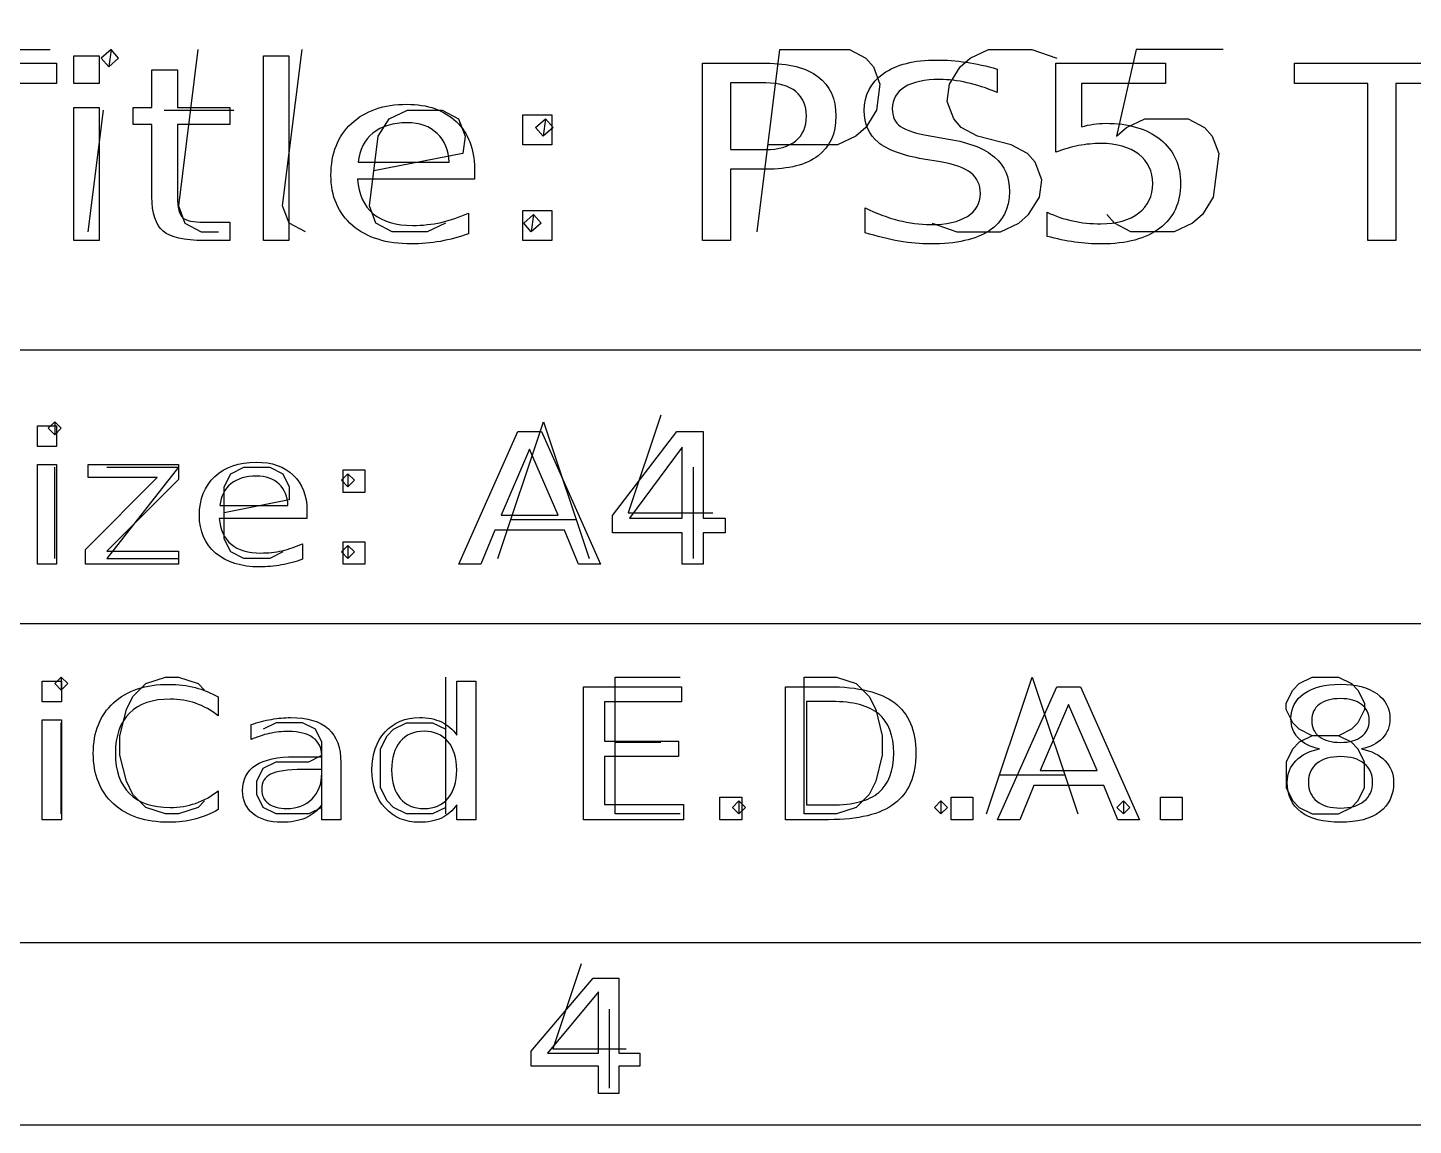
# Model space of a CAD drawing. Header units: millimetres. Extents: x 10 to 287, y 10 to 200.
# Drawn here: x 179.59 to 194.78, y 10 to 22.03 of the extents above; entities that cross this region are included whole.
import ezdxf

# ---------------------------------------------------------------- set-up
doc = ezdxf.new("R2010")
doc.units = ezdxf.units.MM
doc.layers.get('0').update_dxf_attribs({"linetype": 'CONTINUOUS'})

msp = doc.modelspace()

# ---------------------------------------------------------------- linework, layer by layer
at = {"color": 7}
for points in [[(10, 200.0072), (287.0022, 200.0072), (287.0022, 10), (10, 10)], [(12, 198.0072), (285.0022, 198.0072), (285.0022, 12), (12, 12)], [(177.0022, 44), (285.0022, 44), (285.0022, 12), (177.0022, 12)], [(180.09475, 21.72606), (180.37356, 21.72606), (180.37356, 21.42267), (180.09475, 21.42267)], [(182.17367, 21.72606), (182.45248, 21.72606), (182.45248, 19.69999), (182.17367, 19.69999)], [(177.99311, 21.64403), (179.90686, 21.64403), (179.90686, 21.42267), (179.10378, 21.42267), (179.10378, 19.69999), (178.79619, 19.69999), (178.79619, 21.42267), (177.99311, 21.42267)], [(193.47742, 21.64402), (195.39117, 21.64402), (195.39117, 21.42266), (194.58809, 21.42266), (194.58809, 19.69998), (194.2805, 19.69998), (194.2805, 21.42266), (193.47742, 21.42266)], [(180.09475, 21.15835), (180.37356, 21.15835), (180.37356, 19.69999), (180.09475, 19.69999)], [(185.01628, 21.07891), (185.33599, 21.07891), (185.33599, 20.74817), (185.01628, 20.74817)], [(185.01628, 20.03072), (185.33599, 20.03072), (185.33599, 19.69998), (185.01628, 19.69998)], [(179.69706, 17.66954), (179.90593, 17.66954), (179.90593, 17.442), (179.69706, 17.442)], [(184.96213, 17.60797), (185.2221, 17.60797), (185.86803, 16.14997), (185.62963, 16.14997), (185.47525, 16.52399), (184.71125, 16.52399), (184.55687, 16.14997), (184.31507, 16.14997)], [(186.70577, 17.60797), (186.99411, 17.60797), (186.99411, 16.65778), (187.23591, 16.65778), (187.23591, 16.49372), (186.99411, 16.49372), (186.99411, 16.14997), (186.76593, 16.14997), (186.76593, 16.49372), (186.00081, 16.49372), (186.00081, 16.68415)], [(185.09155, 17.41364), (184.7805, 16.68805), (185.40373, 16.68805)], [(186.76597, 17.4361), (186.18702, 16.65778), (186.76597, 16.65778)], [(179.69706, 17.24376), (179.90593, 17.24376), (179.90593, 16.15001), (179.69706, 16.15001)], [(180.25217, 17.24376), (181.24434, 17.24376), (181.24434, 17.07969), (180.45878, 16.29356), (181.24434, 16.29356), (181.24434, 16.15001), (180.22379, 16.15001), (180.22379, 16.31407), (181.00935, 17.1002), (180.25217, 17.1002)], [(183.04704, 17.18415), (183.28657, 17.18415), (183.28657, 16.9361), (183.04704, 16.9361)], [(182.65086, 16.74179)], [(183.04704, 16.39801), (183.28657, 16.39801), (183.28657, 16.14997), (183.04704, 16.14997)], [(188.1009, 13.4139), (188.1009, 14.9139), (188.458, 14.9139), (188.6723, 14.8424), (188.8152, 14.6996), (188.8866, 14.5567), (188.958, 14.271), (188.958, 14.0567), (188.8866, 13.771), (188.8152, 13.6282), (188.6723, 13.4853), (188.458, 13.4139)], [(179.7504, 14.86954), (179.95982, 14.86954), (179.95982, 14.642), (179.7504, 14.642)], [(185.68357, 14.80799), (186.75799, 14.80799), (186.75799, 14.64198), (185.91348, 14.64198), (185.91348, 14.21034), (186.7227, 14.21034), (186.7227, 14.04432), (185.91348, 14.04432), (185.91348, 13.516), (186.77847, 13.516), (186.77847, 13.34998), (185.68357, 13.34998)], [(190.87126, 14.80799), (191.1319, 14.80799), (191.7795, 13.34998), (191.54049, 13.34998), (191.3857, 13.72401), (190.61973, 13.72401), (190.46494, 13.34998), (190.22251, 13.34998)], [(181.67956, 14.69563)], [(191.00101, 14.61366), (190.68915, 13.88807), (191.314, 13.88807)], [(179.7504, 14.44375), (179.95982, 14.44375), (179.95982, 13.35), (179.7504, 13.35)], [(193.66658, 14.43789)], [(184.29275, 14.27765)], [(193.75074, 14.12637)], [(193.98068, 14.04237)], [(183.57913, 13.89588)], [(187.17682, 13.59803), (187.41697, 13.59803), (187.41697, 13.34998), (187.17682, 13.34998)], [(189.71262, 13.59803), (189.95277, 13.59803), (189.95277, 13.34998), (189.71262, 13.34998)], [(192.00713, 13.59803), (192.24728, 13.59803), (192.24728, 13.34998), (192.00713, 13.34998)], [(185.79021, 11.61359), (186.0686, 11.61359), (186.0686, 10.7901), (186.30205, 10.7901), (186.30205, 10.64791), (186.0686, 10.64791), (186.0686, 10.35), (185.8483, 10.35), (185.8483, 10.64791), (185.10959, 10.64791), (185.10959, 10.81295)], [(185.84831, 11.46463), (185.28935, 10.7901), (185.84831, 10.7901)]]:
    msp.add_lwpolyline(points, close=True, dxfattribs=at)
for points in [[(178.6939, 21.7956), (179.8368, 21.7956)], [(180.5035, 21.7956), (180.3963, 21.7003), (180.4796, 21.6051), (180.5868, 21.7003), (180.5035, 21.7956), (180.4796, 21.6051)], [(181.4558, 21.7956), (181.2415, 20.0813), (181.313, 19.8908), (181.4915, 19.7956), (181.682, 19.7956)], [(182.6344, 19.7956), (182.4558, 19.8908), (182.3844, 20.0813), (182.5987, 21.7956)], [(187.5868, 19.7956), (187.8368, 21.7956), (188.5987, 21.7956), (188.7773, 21.7003), (188.8606, 21.6051), (188.932, 21.4146), (188.8963, 21.1289), (188.7773, 20.9384), (188.6701, 20.8432), (188.4677, 20.7479), (187.7058, 20.7479)], [(189.5035, 19.8908), (189.7773, 19.7956), (190.2535, 19.7956), (190.4558, 19.8908), (190.563, 19.986), (190.682, 20.1765), (190.7058, 20.367), (190.6344, 20.5575), (190.5511, 20.6527), (190.3725, 20.7479), (190.0035, 20.8432), (189.8249, 20.9384), (189.7415, 21.0337), (189.6701, 21.2241), (189.6939, 21.4146), (189.813, 21.6051), (189.9201, 21.7003), (190.1225, 21.7956), (190.5987, 21.7956), (190.8725, 21.7003)], [(192.6939, 21.7956), (191.7415, 21.7956), (191.5273, 20.8432), (191.6344, 20.9384), (191.8368, 21.0337), (192.313, 21.0337), (192.4915, 20.9384), (192.5749, 20.8432), (192.6463, 20.6527), (192.5868, 20.1765), (192.4677, 19.986), (192.3606, 19.8908), (192.1582, 19.7956), (191.682, 19.7956), (191.5035, 19.8908), (191.4201, 19.986)], [(180.95241, 20.18045), (180.95241, 20.97213), (180.74786, 20.97213), (180.74786, 21.15833), (180.95241, 21.15833), (180.95241, 21.57239), (181.2327, 21.57241)], [(181.2327, 21.57241), (181.2327, 21.15835), (181.80698, 21.15835), (181.80698, 20.97215), (181.2327, 20.97215), (181.2327, 20.18047)], [(186.98913, 21.64402), (187.68008, 21.64402)], [(187.68008, 20.48124), (187.29521, 20.48124), (187.29521, 19.69998), (186.98913, 19.69998), (186.98913, 21.64402)], [(190.2166, 21.58022), (190.2166, 21.3237)], [(190.2166, 21.58008), (190.2166, 21.58022)], [(190.86058, 21.64402), (192.06218, 21.64402), (192.06218, 21.42266), (191.14091, 21.42266), (191.14091, 20.94609)], [(190.86058, 20.66739), (190.86058, 21.64402)], [(187.68008, 21.42796), (187.29521, 21.42787)], [(187.29521, 21.42787), (187.29521, 20.69739), (187.68008, 20.69739)], [(180.2535, 19.7956), (180.4201, 21.1289)], [(181.0868, 21.1289), (181.8487, 21.1289)], [(184.1701, 19.8908), (183.9677, 19.7956), (183.5868, 19.7956), (183.4082, 19.8908), (183.3368, 20.0813), (183.432, 20.8432), (183.5511, 21.0337), (183.7535, 21.1289), (184.1344, 21.1289), (184.313, 21.0337), (184.3844, 20.8432), (184.3606, 20.6527), (183.3844, 20.4622)], [(185.2654, 21.0337), (185.3487, 20.9384), (185.2415, 20.8432), (185.1582, 20.9384), (185.2654, 21.0337), (185.2415, 20.8432)], [(189.49989, 20.84451), (189.68475, 20.81191)], [(183.21465, 20.55807), (184.20865, 20.55937)], [(189.59535, 20.56173), (189.40898, 20.59303)], [(184.48746, 20.48907), (184.48746, 20.37188), (183.20556, 20.37188)], [(184.48746, 20.48919), (184.48746, 20.48907)], [(188.76954, 19.78575), (188.76954, 20.05659)], [(181.52063, 19.9005), (181.80701, 19.9005), (181.80701, 19.69997), (181.52063, 19.69997)], [(184.4223, 20.00082), (184.4223, 19.77425)], [(185.1344, 19.986), (185.2177, 19.8908), (185.1106, 19.7956), (185.0273, 19.8908), (185.1344, 19.986), (185.1106, 19.7956)], [(190.76512, 19.74545), (190.76512, 20.00977)], [(177.0022, 18.5), (285.0022, 18.5)], [(186.5295, 17.7853), (186.1723, 16.7139), (187.1009, 16.7139)], [(179.8866, 17.7139), (179.8152, 17.6424), (179.8866, 17.571), (179.958, 17.6424), (179.8866, 17.7139), (179.8866, 17.571)], [(184.7437, 16.2139), (185.2437, 17.7139), (185.7437, 16.2139)], [(179.8866, 16.2139), (179.8866, 17.2139)], [(180.458, 17.2139), (181.2437, 17.2139), (180.458, 16.2139), (181.2437, 16.2139)], [(182.3866, 16.2853), (182.2437, 16.2139), (181.958, 16.2139), (181.8152, 16.2853), (181.7437, 16.4282), (181.7437, 16.9996), (181.8152, 17.1424), (181.958, 17.2139), (182.2437, 17.2139), (182.3866, 17.1424), (182.458, 16.9996), (182.458, 16.8567), (181.7437, 16.7139)], [(186.8866, 17.2139), (186.8866, 16.2139)], [(183.1009, 17.1424), (183.1723, 17.071), (183.1009, 16.9996), (183.0295, 17.071), (183.1009, 17.1424), (183.1009, 16.9996)], [(182.65086, 16.7418), (182.65086, 16.6539), (181.69048, 16.6539)], [(181.69728, 16.79349), (182.44198, 16.7945)], [(184.8866, 16.6424), (185.6009, 16.6424)], [(182.60204, 16.3756), (182.60204, 16.20568)], [(183.1009, 16.3567), (183.1723, 16.2853), (183.1009, 16.2139), (183.0295, 16.2853), (183.1009, 16.3567), (183.1009, 16.2139)], [(177.0022, 15.5), (285.0022, 15.5)], [(179.958, 14.9139), (179.8866, 14.8424), (179.958, 14.771), (180.0295, 14.8424), (179.958, 14.9139), (179.958, 14.771)], [(181.5295, 13.5567), (181.458, 13.4853), (181.2437, 13.4139), (181.1009, 13.4139), (180.8866, 13.4853), (180.7437, 13.6282), (180.6723, 13.771), (180.6009, 14.0567), (180.6009, 14.271), (180.6723, 14.5567), (180.7437, 14.6996), (180.8866, 14.8424), (181.1009, 14.9139), (181.2437, 14.9139), (181.458, 14.8424), (181.5295, 14.771)], [(184.1723, 13.4139), (184.1723, 14.9139)], [(186.7437, 13.4139), (186.0295, 13.4139), (186.0295, 14.9139), (186.7437, 14.9139)], [(190.1009, 13.4139), (190.6009, 14.9139), (191.1009, 13.4139)], [(193.6723, 14.271), (193.5295, 14.3424), (193.458, 14.4139), (193.3866, 14.5567), (193.3866, 14.6282), (193.458, 14.771), (193.5295, 14.8424), (193.6723, 14.9139), (193.958, 14.9139), (194.1009, 14.8424), (194.1723, 14.771), (194.2437, 14.6282), (194.2437, 14.5567), (194.1723, 14.4139), (194.1009, 14.3424), (193.958, 14.271), (193.6723, 14.271), (193.5295, 14.1996), (193.458, 14.1282), (193.3866, 13.9853), (193.3866, 13.6996), (193.458, 13.5567), (193.5295, 13.4853), (193.6723, 13.4139), (193.958, 13.4139), (194.1009, 13.4853), (194.1723, 13.5567), (194.2437, 13.6996), (194.2437, 13.9853), (194.1723, 14.1282), (194.1009, 14.1996), (193.958, 14.271)], [(184.29275, 14.27772), (184.29275, 14.86952), (184.50217, 14.86952), (184.50217, 13.34998), (184.29275, 13.34998), (184.29275, 13.51405)], [(187.89727, 14.80799), (188.36961, 14.80799)], [(188.36961, 13.34998), (187.89727, 13.34998), (187.89727, 14.80799)], [(181.67956, 14.69571), (181.67956, 14.4877)], [(188.12718, 14.64588), (188.12718, 13.51209), (188.40489, 13.51209)], [(188.40489, 14.64588), (188.12718, 14.64588)], [(179.958, 13.4139), (179.958, 14.4139)], [(182.03923, 14.2278), (182.03923, 14.39382)], [(182.8152, 13.4139), (182.8152, 14.1996), (182.7437, 14.3424), (182.6009, 14.4139), (182.3152, 14.4139), (182.1723, 14.3424)], [(184.1723, 13.4853), (184.0295, 13.4139), (183.7437, 13.4139), (183.6009, 13.4853), (183.5295, 13.5567), (183.458, 13.6996), (183.458, 14.1282), (183.5295, 14.271), (183.6009, 14.3424), (183.7437, 14.4139), (184.0295, 14.4139), (184.1723, 14.3424)], [(186.0295, 14.1996), (186.5295, 14.1996)], [(182.8152, 13.4853), (182.6723, 13.4139), (182.3152, 13.4139), (182.1723, 13.4853), (182.1009, 13.6282), (182.1009, 13.771), (182.1723, 13.9139), (182.3152, 13.9853), (182.6723, 13.9853), (182.8152, 14.0567)], [(182.51951, 14.04029), (182.81316, 14.04029), (182.81316, 14.05789)], [(182.8131, 13.85975), (182.8131, 13.89975), (182.60488, 13.89981)], [(183.02258, 13.97401), (183.02258, 13.34998), (182.81316, 13.34998), (182.81316, 13.516)], [(183.02259, 13.97383), (183.02258, 13.97401)], [(190.2437, 13.8424), (190.958, 13.8424)], [(181.67956, 13.66836), (181.67956, 13.46231)], [(187.3866, 13.5567), (187.458, 13.4853), (187.3866, 13.4139), (187.3152, 13.4853), (187.3866, 13.5567), (187.3866, 13.4139)], [(189.6009, 13.5567), (189.6723, 13.4853), (189.6009, 13.4139), (189.5295, 13.4853), (189.6009, 13.5567), (189.6009, 13.4139)], [(191.6009, 13.5567), (191.6723, 13.4853), (191.6009, 13.4139), (191.5295, 13.4853), (191.6009, 13.5567), (191.6009, 13.4139)], [(185.6558, 11.7683), (185.3463, 10.8397), (186.1511, 10.8397)], [(185.9654, 11.2731), (185.9654, 10.4064)]]:
    msp.add_lwpolyline(points, dxfattribs=at)
for points in [[(187.68008, 21.64402), (187.933633, 21.64402), (188.12506, 21.59454), (188.25436, 21.49558)], [(188.97107, 21.53054), (189.112497, 21.6295), (189.306953, 21.67898), (189.55444, 21.67898)], [(189.55444, 21.67898), (189.660507, 21.67898), (189.768593, 21.670747), (189.8787, 21.65428)], [(189.8787, 21.65428), (189.988813, 21.637813), (190.101447, 21.61308), (190.2166, 21.58008)], [(188.0104, 21.33286), (187.93262, 21.39626), (187.822513, 21.42796), (187.68008, 21.42796)], [(188.25436, 21.49558), (188.384673, 21.397487), (188.44983, 21.253387), (188.44983, 21.06328)], [(188.76045, 21.12428), (188.76045, 21.29616), (188.830657, 21.43158), (188.97107, 21.53054)], [(189.58929, 21.46558), (189.422617, 21.46558), (189.29382, 21.437813), (189.2029, 21.38228)], [(189.8878, 21.43048), (189.78476, 21.45388), (189.685257, 21.46558), (189.58929, 21.46558)], [(190.2166, 21.3237), (190.100433, 21.371433), (189.990833, 21.407027), (189.8878, 21.43048)], [(188.12708, 21.06332), (188.12708, 21.17964), (188.088187, 21.269487), (188.0104, 21.33286)], [(189.2029, 21.38228), (189.113, 21.326747), (189.06805, 21.247753), (189.06805, 21.1453)], [(183.13889, 20.98268), (183.289403, 21.123307), (183.49194, 21.19362), (183.7465, 21.19362)], [(183.7465, 21.19362), (183.9748, 21.19362), (184.155113, 21.130253), (184.28744, 21.00352)], [(188.91349, 20.77662), (188.811463, 20.859953), (188.76045, 20.97584), (188.76045, 21.12428)], [(189.06805, 21.1453), (189.06805, 21.05936), (189.09785, 20.994253), (189.15745, 20.94998)], [(182.91463, 20.41497), (182.91463, 20.653683), (182.989383, 20.84292), (183.13889, 20.98268)], [(183.74953, 20.99037), (183.593963, 20.99037), (183.469207, 20.952607), (183.37526, 20.87708)], [(184.07985, 20.87318), (183.997017, 20.951307), (183.88691, 20.99037), (183.74953, 20.99037)], [(184.28744, 21.00352), (184.420787, 20.877647), (184.48746, 20.706203), (184.48746, 20.48919)], [(188.0104, 20.79249), (188.088187, 20.85589), (188.12708, 20.946167), (188.12708, 21.06332)], [(188.44983, 21.06328), (188.44983, 20.87144), (188.384673, 20.726473), (188.25436, 20.62838)], [(191.14091, 20.94609), (191.185377, 20.95909), (191.229823, 20.968623), (191.27425, 20.97469)], [(191.27425, 20.97469), (191.318717, 20.981623), (191.363163, 20.98509), (191.40759, 20.98509)], [(191.40759, 20.98509), (191.66013, 20.98509), (191.860143, 20.925627), (192.00763, 20.8067)], [(183.37526, 20.87708), (183.282327, 20.80156), (183.22879, 20.695223), (183.21465, 20.55807)], [(184.20865, 20.55937), (184.20665, 20.69045), (184.163717, 20.795053), (184.07985, 20.87318)], [(189.15745, 20.94998), (189.21805, 20.90658), (189.332197, 20.871423), (189.49989, 20.84451)], [(189.68475, 20.81191), (189.91305, 20.774577), (190.081243, 20.708603), (190.18933, 20.61399)], [(187.68008, 20.69739), (187.822513, 20.69739), (187.93262, 20.72909), (188.0104, 20.79249)], [(189.40898, 20.59303), (189.18068, 20.632097), (189.015517, 20.693293), (188.91349, 20.77662)], [(191.10909, 20.74029), (191.028277, 20.72469), (190.94544, 20.70039), (190.86058, 20.66739)], [(191.35456, 20.76369), (191.272733, 20.76369), (191.19091, 20.75589), (191.10909, 20.74029)], [(191.76973, 20.6452), (191.667703, 20.724193), (191.529313, 20.76369), (191.35456, 20.76369)], [(192.00763, 20.8067), (192.15511, 20.687773), (192.22885, 20.526747), (192.22885, 20.32362)], [(188.25436, 20.62838), (188.12506, 20.530287), (187.933633, 20.48124), (187.68008, 20.48124)], [(189.93022, 20.44064), (189.86254, 20.49444), (189.750917, 20.534803), (189.59535, 20.56173)], [(190.18933, 20.61399), (190.29843, 20.520237), (190.35298, 20.394367), (190.35298, 20.23638)], [(191.92277, 20.32358), (191.92277, 20.459), (191.871757, 20.566207), (191.76973, 20.6452)], [(183.15101, 19.86548), (182.993423, 20.0009), (182.91463, 20.184063), (182.91463, 20.41497)], [(183.20556, 20.37188), (183.217693, 20.206947), (183.27527, 20.081077), (183.37829, 19.99427)], [(190.03326, 20.21668), (190.03326, 20.312167), (189.998913, 20.38682), (189.93022, 20.44064)], [(189.89083, 19.96407), (189.985783, 20.02307), (190.03326, 20.107273), (190.03326, 20.21668)], [(190.35298, 20.23638), (190.35298, 20.048007), (190.279237, 19.90521), (190.13175, 19.80799)], [(191.76973, 20.00196), (191.871757, 20.080953), (191.92277, 20.18816), (191.92277, 20.32358)], [(192.22885, 20.32362), (192.22885, 20.114413), (192.15309, 19.95165), (192.00157, 19.83533)], [(181.07515, 19.80284), (180.993323, 19.872287), (180.95241, 19.998157), (180.95241, 20.18045)], [(181.2327, 20.18047), (181.2327, 20.061543), (181.2514, 19.985153), (181.2888, 19.9513)], [(188.76954, 20.05659), (188.893793, 19.996723), (189.01552, 19.951583), (189.13472, 19.92117)], [(181.2888, 19.9513), (181.3272, 19.917433), (181.404477, 19.9005), (181.52063, 19.9005)], [(183.37829, 19.99427), (183.482337, 19.90833), (183.626793, 19.86536), (183.81166, 19.86536)], [(183.81166, 19.86536), (183.918733, 19.86536), (184.022273, 19.87666), (184.12228, 19.89926)], [(184.12228, 19.89926), (184.2233, 19.92186), (184.323307, 19.955713), (184.4223, 20.00082)], [(189.13472, 19.92117), (189.25392, 19.89077), (189.3711, 19.87557), (189.48626, 19.87557)], [(189.48626, 19.87557), (189.661013, 19.87557), (189.79587, 19.90507), (189.89083, 19.96407)], [(190.76512, 20.00977), (190.85604, 19.967237), (190.949987, 19.935537), (191.04696, 19.91467)], [(191.04696, 19.91467), (191.143933, 19.89387), (191.246467, 19.88347), (191.35456, 19.88347)], [(191.35456, 19.88347), (191.529313, 19.88347), (191.667703, 19.922967), (191.76973, 20.00196)], [(181.52063, 19.69997), (181.305463, 19.69997), (181.15697, 19.73426), (181.07515, 19.80284)], [(183.79499, 19.66235), (183.524263, 19.66235), (183.309603, 19.73006), (183.15101, 19.86548)], [(184.4223, 19.77425), (184.322293, 19.737783), (184.21976, 19.710017), (184.1147, 19.69095)], [(189.14381, 19.69335), (189.023603, 19.71415), (188.898847, 19.74495), (188.76954, 19.78575)], [(190.13175, 19.80799), (189.985277, 19.710763), (189.770113, 19.66215), (189.48626, 19.66215)], [(192.00157, 19.83533), (191.850043, 19.719877), (191.636393, 19.66215), (191.36062, 19.66215)], [(184.1147, 19.69095), (184.009647, 19.671883), (183.903077, 19.66235), (183.79499, 19.66235)], [(189.48626, 19.66215), (189.37918, 19.66215), (189.26503, 19.67255), (189.14381, 19.69335)], [(191.06969, 19.68295), (190.971703, 19.696817), (190.87018, 19.71765), (190.76512, 19.74545)], [(191.36062, 19.66215), (191.26566, 19.66215), (191.168683, 19.669083), (191.06969, 19.68295)], [(181.64053, 17.11191), (181.75329, 17.217377), (181.905027, 17.27011), (182.09574, 17.27011)], [(182.09574, 17.27011), (182.26678, 17.27011), (182.40187, 17.222587), (182.50101, 17.12754)], [(181.47252, 16.68613), (181.47252, 16.865163), (181.528523, 17.00709), (181.64053, 17.11191)], [(181.81761, 17.03275), (181.747983, 16.976083), (181.707873, 16.89633), (181.69728, 16.79349)], [(182.098, 17.11775), (181.981453, 17.11775), (181.88799, 17.089417), (181.81761, 17.03275)], [(182.34548, 17.02985), (182.283413, 17.08845), (182.20092, 17.11775), (182.098, 17.11775)], [(182.44198, 16.7945), (182.440647, 16.892807), (182.40848, 16.971257), (182.34548, 17.02985)], [(182.50101, 17.12754), (182.60091, 17.033133), (182.65086, 16.90455), (182.65086, 16.74179)], [(181.64961, 16.27402), (181.53155, 16.37558), (181.47252, 16.51295), (181.47252, 16.68613)], [(181.69048, 16.6539), (181.699547, 16.530207), (181.742683, 16.435807), (181.81989, 16.3707)], [(182.13207, 16.12168), (181.92925, 16.12168), (181.76843, 16.17246), (181.64961, 16.27402)], [(181.81989, 16.3707), (181.897843, 16.306233), (182.006067, 16.274), (182.14456, 16.274)], [(182.14456, 16.274), (182.22478, 16.274), (182.30235, 16.282467), (182.37727, 16.2994)], [(182.37727, 16.2994), (182.45295, 16.316333), (182.527873, 16.341733), (182.60204, 16.3756)], [(182.3716, 16.14318), (182.292893, 16.128847), (182.21305, 16.12168), (182.13207, 16.12168)], [(182.60204, 16.20568), (182.52712, 16.178347), (182.450307, 16.157513), (182.3716, 16.14318)], [(180.53117, 14.63121), (180.67913, 14.76663), (180.88172, 14.83434), (181.13894, 14.83434)], [(181.13894, 14.83434), (181.240613, 14.83434), (181.336217, 14.822607), (181.42575, 14.79914)], [(181.42575, 14.79914), (181.516043, 14.77634), (181.600647, 14.741837), (181.67956, 14.69563)], [(188.36961, 14.80799), (188.69891, 14.80799), (188.940577, 14.74907), (189.09461, 14.63123)], [(193.58237, 14.73282), (193.679497, 14.800527), (193.81228, 14.83438), (193.98072, 14.83438)], [(193.98072, 14.83438), (194.149927, 14.83438), (194.282713, 14.800527), (194.37908, 14.73282)], [(180.30923, 14.0775), (180.30923, 14.31188), (180.38321, 14.49645), (180.53117, 14.63121)], [(181.1526, 14.67227), (180.958353, 14.67227), (180.809633, 14.621163), (180.70644, 14.51895)], [(181.43144, 14.62637), (181.344187, 14.65697), (181.25124, 14.67227), (181.1526, 14.67227)], [(181.67956, 14.4877), (181.602167, 14.549567), (181.51946, 14.59579), (181.43144, 14.62637)], [(188.91933, 14.50916), (188.81083, 14.600307), (188.63935, 14.64588), (188.40489, 14.64588)], [(189.09461, 14.63123), (189.248637, 14.514043), (189.32565, 14.33045), (189.32565, 14.08045)], [(193.43783, 14.45645), (193.43783, 14.572983), (193.48601, 14.665107), (193.58237, 14.73282)], [(193.74848, 14.61465), (193.69388, 14.572317), (193.66658, 14.513397), (193.66658, 14.43789)], [(193.98066, 14.67815), (193.881267, 14.67815), (193.803873, 14.656983), (193.74848, 14.61465)], [(194.21171, 14.61465), (194.15631, 14.656983), (194.079293, 14.67815), (193.98066, 14.67815)], [(194.29591, 14.43789), (194.29591, 14.513417), (194.267843, 14.572337), (194.21171, 14.61465)], [(194.37908, 14.73282), (194.47544, 14.665107), (194.52362, 14.572983), (194.52362, 14.45645)], [(180.70644, 14.51895), (180.603247, 14.41739), (180.55165, 14.270253), (180.55165, 14.07754)], [(182.03923, 14.39382), (182.115863, 14.41922), (182.19022, 14.438087), (182.2623, 14.45042)], [(182.2623, 14.45042), (182.334387, 14.46342), (182.404573, 14.46992), (182.47286, 14.46992)], [(182.47286, 14.46992), (182.65724, 14.46992), (182.794957, 14.428903), (182.88601, 14.34687)], [(183.50743, 14.31188), (183.60455, 14.417347), (183.730127, 14.47008), (183.88416, 14.47008)], [(183.88416, 14.47008), (183.978247, 14.47008), (184.058673, 14.454113), (184.12544, 14.42218)], [(189.08323, 14.08045), (189.08323, 14.275763), (189.028597, 14.418667), (188.91933, 14.50916)], [(193.51973, 14.24454), (193.46513, 14.302473), (193.43783, 14.37311), (193.43783, 14.45645)], [(193.66658, 14.43789), (193.66658, 14.36237), (193.69388, 14.303453), (193.74848, 14.26114)], [(194.21171, 14.26114), (194.267843, 14.303473), (194.29591, 14.36239), (194.29591, 14.43789)], [(194.52362, 14.45645), (194.52362, 14.373117), (194.49592, 14.30248), (194.44052, 14.24454)], [(182.2384, 14.2952), (182.169353, 14.2802), (182.102963, 14.257733), (182.03923, 14.2278)], [(182.45124, 14.3177), (182.378393, 14.3177), (182.307447, 14.3102), (182.2384, 14.2952)], [(182.71756, 14.2493), (182.65456, 14.2949), (182.565787, 14.3177), (182.45124, 14.3177)], [(182.88601, 14.34687), (182.977063, 14.264843), (183.02259, 14.140497), (183.02259, 13.97383)], [(183.36288, 13.89586), (183.36288, 14.067733), (183.411063, 14.206407), (183.50743, 14.31188)], [(183.9354, 14.31971), (183.82462, 14.31971), (183.737363, 14.28195), (183.67363, 14.20643)], [(184.19718, 14.20643), (184.133447, 14.28195), (184.046187, 14.31971), (183.9354, 14.31971)], [(184.12544, 14.42218), (184.192973, 14.390913), (184.248743, 14.342737), (184.29275, 14.27765)], [(182.81316, 14.05789), (182.81316, 14.140577), (182.781293, 14.20438), (182.71756, 14.2493)], [(183.67363, 14.20643), (183.61063, 14.131557), (183.57913, 14.02804), (183.57913, 13.89588)], [(184.29278, 13.89588), (184.29278, 14.02804), (184.260913, 14.131557), (184.19718, 14.20643)], [(193.49124, 13.99649), (193.55344, 14.060957), (193.63994, 14.10425), (193.75074, 14.12637)], [(193.75078, 14.12637), (193.65214, 14.14717), (193.575123, 14.18656), (193.51973, 14.24454)], [(193.74848, 14.26114), (193.80388, 14.218807), (193.881273, 14.19764), (193.98066, 14.19764)], [(193.98066, 14.19764), (194.0793, 14.19764), (194.156317, 14.218807), (194.21171, 14.26114)], [(194.44052, 14.24454), (194.38592, 14.186607), (194.309663, 14.147217), (194.21175, 14.12637)], [(194.21175, 14.12637), (194.32253, 14.104237), (194.40865, 14.060943), (194.47011, 13.99649)], [(180.53117, 13.52379), (180.38321, 13.65921), (180.30923, 13.84378), (180.30923, 14.0775)], [(180.55165, 14.07754), (180.55165, 13.885487), (180.603247, 13.738353), (180.70644, 13.63614)], [(182.08929, 13.94659), (182.185657, 14.009057), (182.329063, 14.04029), (182.51951, 14.04029)], [(188.91933, 13.64881), (189.028597, 13.739957), (189.08323, 13.883837), (189.08323, 14.08045)], [(189.32565, 14.08045), (189.32565, 13.82915), (189.248257, 13.64458), (189.09347, 13.52674)], [(193.39794, 13.76016), (193.39794, 13.85326), (193.42904, 13.932037), (193.49124, 13.99649)], [(193.98068, 14.04237), (193.87142, 14.04237), (193.7853, 14.017303), (193.72232, 13.96717)], [(194.23904, 13.96717), (194.17684, 14.017303), (194.09072, 14.04237), (193.98068, 14.04237)], [(194.47011, 13.99649), (194.53231, 13.932023), (194.56341, 13.853247), (194.56341, 13.76016)], [(181.94589, 13.66827), (181.94589, 13.791317), (181.99369, 13.88409), (182.08929, 13.94659)], [(182.25319, 13.85001), (182.187923, 13.81681), (182.15529, 13.76017), (182.15529, 13.68009)], [(182.60488, 13.89981), (182.435673, 13.89981), (182.318443, 13.88321), (182.25319, 13.85001)], [(182.70725, 13.57752), (182.777817, 13.648487), (182.8131, 13.742563), (182.8131, 13.85975)], [(183.50743, 13.47985), (183.411063, 13.585317), (183.36288, 13.723987), (183.36288, 13.89586)], [(183.57913, 13.89588), (183.57913, 13.76372), (183.61063, 13.65988), (183.67363, 13.58436)], [(184.19718, 13.58436), (184.260913, 13.65988), (184.29278, 13.76372), (184.29278, 13.89588)], [(193.72232, 13.96717), (193.66012, 13.917037), (193.62902, 13.848027), (193.62902, 13.76014)], [(194.33354, 13.76014), (194.33354, 13.848033), (194.30204, 13.917043), (194.23904, 13.96717)], [(182.15529, 13.68009), (182.15529, 13.61629), (182.179557, 13.56551), (182.22809, 13.52775)], [(193.54818, 13.43496), (193.44802, 13.510487), (193.39794, 13.618887), (193.39794, 13.76016)], [(193.62902, 13.76014), (193.62902, 13.672247), (193.66012, 13.603237), (193.72232, 13.55311)], [(194.23904, 13.55311), (194.30204, 13.60391), (194.33354, 13.67292), (194.33354, 13.76014)], [(194.56341, 13.76016), (194.56341, 13.618887), (194.51295, 13.510487), (194.41203, 13.43496)], [(181.13894, 13.32164), (180.88172, 13.32164), (180.67913, 13.389023), (180.53117, 13.52379)], [(180.70644, 13.63614), (180.809633, 13.534573), (180.958353, 13.48379), (181.1526, 13.48379)], [(181.1526, 13.48379), (181.25124, 13.48379), (181.344187, 13.49909), (181.43144, 13.52969)], [(181.43144, 13.52969), (181.51946, 13.56029), (181.602167, 13.606513), (181.67956, 13.66836)], [(182.06084, 13.41534), (181.984207, 13.478473), (181.94589, 13.562783), (181.94589, 13.66827)], [(182.22809, 13.52775), (182.277423, 13.490617), (182.344193, 13.47205), (182.4284, 13.47205)], [(182.4284, 13.47205), (182.544493, 13.47205), (182.637443, 13.507207), (182.70725, 13.57752)], [(183.67363, 13.58436), (183.737363, 13.509487), (183.82462, 13.47205), (183.9354, 13.47205)], [(183.9354, 13.47205), (184.04618, 13.47205), (184.13344, 13.509487), (184.19718, 13.58436)], [(189.09347, 13.52674), (188.938683, 13.4089), (188.697397, 13.34998), (188.36961, 13.34998)], [(188.40489, 13.51209), (188.63935, 13.51209), (188.81083, 13.557663), (188.91933, 13.64881)], [(193.72232, 13.55311), (193.78532, 13.502977), (193.87144, 13.47791), (193.98068, 13.47791)], [(193.98068, 13.47791), (194.089947, 13.47791), (194.176067, 13.502977), (194.23904, 13.55311)], [(181.67956, 13.46231), (181.599133, 13.415443), (181.513773, 13.380287), (181.42348, 13.35684)], [(182.37269, 13.32164), (182.242183, 13.32164), (182.138233, 13.352873), (182.06084, 13.41534)], [(182.63447, 13.36854), (182.563143, 13.337273), (182.475883, 13.32164), (182.37269, 13.32164)], [(182.81316, 13.516), (182.76536, 13.4496), (182.705797, 13.400447), (182.63447, 13.36854)], [(183.88416, 13.32164), (183.730127, 13.32164), (183.60455, 13.374377), (183.50743, 13.47985)], [(184.12544, 13.36854), (184.058673, 13.337273), (183.978247, 13.32164), (183.88416, 13.32164)], [(184.29275, 13.51405), (184.24875, 13.448917), (184.19298, 13.400413), (184.12544, 13.36854)], [(193.98067, 13.32168), (193.793257, 13.32168), (193.649093, 13.35944), (193.54818, 13.43496)], [(194.41203, 13.43496), (194.311877, 13.35944), (194.16809, 13.32168), (193.98067, 13.32168)], [(181.42348, 13.35684), (181.33394, 13.333373), (181.239093, 13.32164), (181.13894, 13.32164)]]:
    msp.add_open_spline(points, degree=3, dxfattribs=at)

doc.saveas('drawing.dxf')
